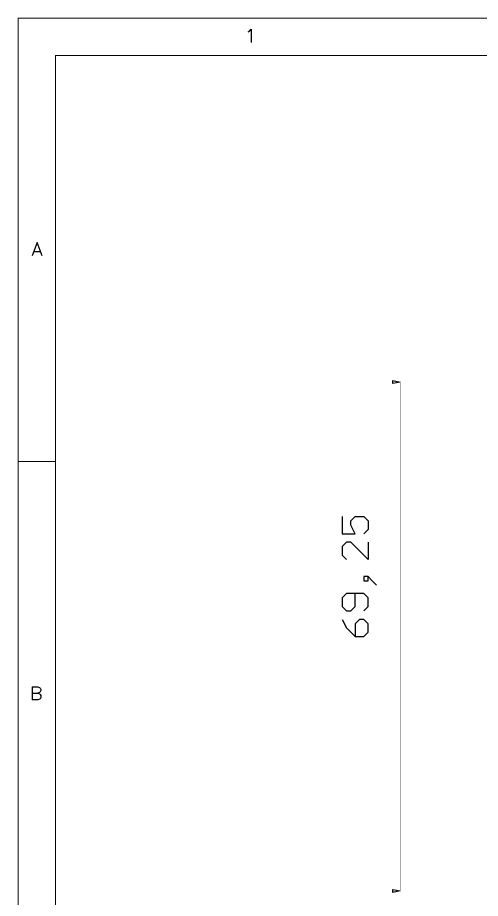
# Model space of a CAD drawing. Header units: millimetres. Extents: x 1.5 to 19.4, y 0 to 11.5.
# Drawn here: x 3.087 to 5.564, y 6.787 to 11.506 of the extents above; entities that cross this region are included whole.
import ezdxf

# ---------------------------------------------------------------- set-up
doc = ezdxf.new("R2010")
doc.units = ezdxf.units.MM
doc.header["$MEASUREMENT"] = 0
doc.layers.add('Mechanical18', color=56, linetype='Continuous')
doc.layers.add('Mechanical5', color=56, linetype='Continuous')

msp = doc.modelspace()

# ---------------------------------------------------------------- linework, layer by layer
at = {"layer": 'Mechanical18'}
for p, q in [((4.3205, 11.4298), (4.3272, 11.4331)), ((4.3272, 11.4331), (4.3372, 11.4431)), ((4.3372, 11.4431), (4.3372, 11.3731)), ((3.1908, 10.3001), (3.1642, 10.2301)), ((3.2175, 10.2301), (3.1908, 10.3001)), ((3.1742, 10.2535), (3.2075, 10.2535)), ((3.1642, 7.9201), (3.1642, 7.8501)), ((3.1642, 7.9201), (3.1942, 7.9201)), ((3.1642, 7.8868), (3.1942, 7.8868)), ((3.1942, 7.9201), (3.2042, 7.9168)), ((3.2042, 7.8901), (3.1942, 7.8868)), ((3.1942, 7.8868), (3.2042, 7.8835)), ((3.2042, 7.9168), (3.2075, 7.9135)), ((3.2075, 7.8935), (3.2042, 7.8901)), ((3.2042, 7.8835), (3.2075, 7.8801)), ((3.2075, 7.9135), (3.2108, 7.9068)), ((3.2108, 7.9001), (3.2075, 7.8935)), ((3.2108, 7.9068), (3.2108, 7.9001)), ((3.1942, 7.8501), (3.1642, 7.8501)), ((3.2042, 7.8535), (3.1942, 7.8501)), ((3.2075, 7.8568), (3.2042, 7.8535)), ((3.2075, 7.8801), (3.2108, 7.8735)), ((3.2108, 7.8635), (3.2075, 7.8568)), ((3.2108, 7.8735), (3.2108, 7.8635))]:
    msp.add_line(p, q, dxfattribs=at)
at = {"layer": 'Mechanical18', "const_width": 0.005}
for points in [[(3.0892, 2.0031), (3.0892, 11.5031)], [(3.0892, 11.5031), (18.0892, 11.5031)], [(3.2892, 2.2031), (3.2892, 11.3031)], [(3.2892, 11.3031), (17.8892, 11.3031)], [(3.0892, 9.1281), (3.2892, 9.1281)]]:
    msp.add_lwpolyline(points, dxfattribs=at)
at = {"layer": 'Mechanical18', "const_width": 0.0025}
for points in [[(3.0879, 11.5031, 1), (3.0904, 11.5031, 1)], [(3.0879, 11.5031, 1), (3.0904, 11.5031, 1)], [(3.2879, 11.3031, 1), (3.2904, 11.3031, 1)], [(3.2879, 11.3031, 1), (3.2904, 11.3031, 1)], [(3.0879, 9.1281, 1), (3.0904, 9.1281, 1)], [(3.2879, 9.1281, 1), (3.2904, 9.1281, 1)]]:
    msp.add_lwpolyline(points, format="xyb", close=True, dxfattribs=at)
at = {"layer": 'Mechanical5'}
for p, q in [((5.0953, 9.5615), (5.1347, 9.5531)), ((5.0953, 9.5446), (5.0953, 9.5615)), ((5.1347, 9.5531), (5.0953, 9.5446)), ((4.8247, 8.8327), (4.8247, 8.7409)), ((4.8706, 8.8097), (4.8936, 8.8327)), ((4.8936, 8.8327), (4.9395, 8.8327)), ((4.9395, 8.8327), (4.9624, 8.8097)), ((4.8706, 8.7868), (4.8706, 8.8097)), ((4.8936, 8.7409), (4.8706, 8.7868)), ((4.9624, 8.8097), (4.9624, 8.7638)), ((4.8247, 8.7409), (4.8936, 8.7409)), ((4.9624, 8.7638), (4.9395, 8.7409)), ((4.8476, 8.695), (4.8247, 8.672)), ((4.8706, 8.695), (4.8476, 8.695)), ((4.9624, 8.6031), (4.8706, 8.695)), ((4.9624, 8.695), (4.9624, 8.6031)), ((4.8247, 8.672), (4.8247, 8.6261)), ((4.8247, 8.6261), (4.8476, 8.6031)), ((4.9624, 8.5113), (4.9395, 8.5113)), ((4.9395, 8.5113), (4.9395, 8.4883)), ((4.9854, 8.4883), (4.9624, 8.5113)), ((4.9624, 8.4883), (4.9624, 8.5113)), ((4.9624, 8.5113), (4.9854, 8.4883)), ((4.9395, 8.4883), (4.9624, 8.4883)), ((4.9854, 8.4883), (5.0084, 8.4654)), ((4.8476, 8.4195), (4.8247, 8.3965)), ((4.9395, 8.4195), (4.8476, 8.4195)), ((4.8936, 8.3506), (4.8936, 8.4195)), ((4.9624, 8.3965), (4.9395, 8.4195)), ((4.8247, 8.3965), (4.8247, 8.3506)), ((4.9624, 8.3506), (4.9624, 8.3965)), ((4.8247, 8.3506), (4.8476, 8.3276)), ((4.8476, 8.3276), (4.8706, 8.3276)), ((4.8706, 8.3276), (4.8936, 8.3506)), ((4.9395, 8.3276), (4.9624, 8.3506)), ((4.8247, 8.2817), (4.8476, 8.2358)), ((4.9165, 8.2817), (4.8936, 8.2587)), ((4.8936, 8.2587), (4.8936, 8.1899)), ((4.9395, 8.2817), (4.9165, 8.2817)), ((4.9624, 8.2587), (4.9395, 8.2817)), ((4.9624, 8.2128), (4.9624, 8.2587)), ((4.8476, 8.2358), (4.8936, 8.1899)), ((4.9395, 8.1899), (4.9624, 8.2128)), ((4.8936, 8.1899), (4.9395, 8.1899)), ((5.0953, 6.8351), (5.1347, 6.8267)), ((5.0953, 6.8182), (5.0953, 6.8351)), ((5.1347, 6.8267), (5.0953, 6.8182))]:
    msp.add_line(p, q, dxfattribs=at)
at = {"layer": 'Mechanical5', "const_width": 0.0005}
for points in [[(5.0756, 9.5531), (7.3272, 9.5531)], [(5.1347, 8.1899), (5.1347, 9.5531)], [(5.1347, 6.8267), (5.1347, 8.1899)], [(5.0756, 6.8267), (6.0713, 6.8267)]]:
    msp.add_lwpolyline(points, dxfattribs=at)
at = {"layer": 'Mechanical5', "const_width": 0.00025}
for points in [[(5.0755, 9.5531, 1), (5.0757, 9.5531, 1)], [(5.1346, 9.5531, 1), (5.1348, 9.5531, 1)], [(5.1346, 8.1899, 1), (5.1348, 8.1899, 1)], [(5.1346, 8.1899, 1), (5.1348, 8.1899, 1)], [(5.0755, 6.8267, 1), (5.0757, 6.8267, 1)], [(5.1346, 6.8267, 1), (5.1348, 6.8267, 1)]]:
    msp.add_lwpolyline(points, format="xyb", close=True, dxfattribs=at)

doc.saveas('drawing.dxf')
